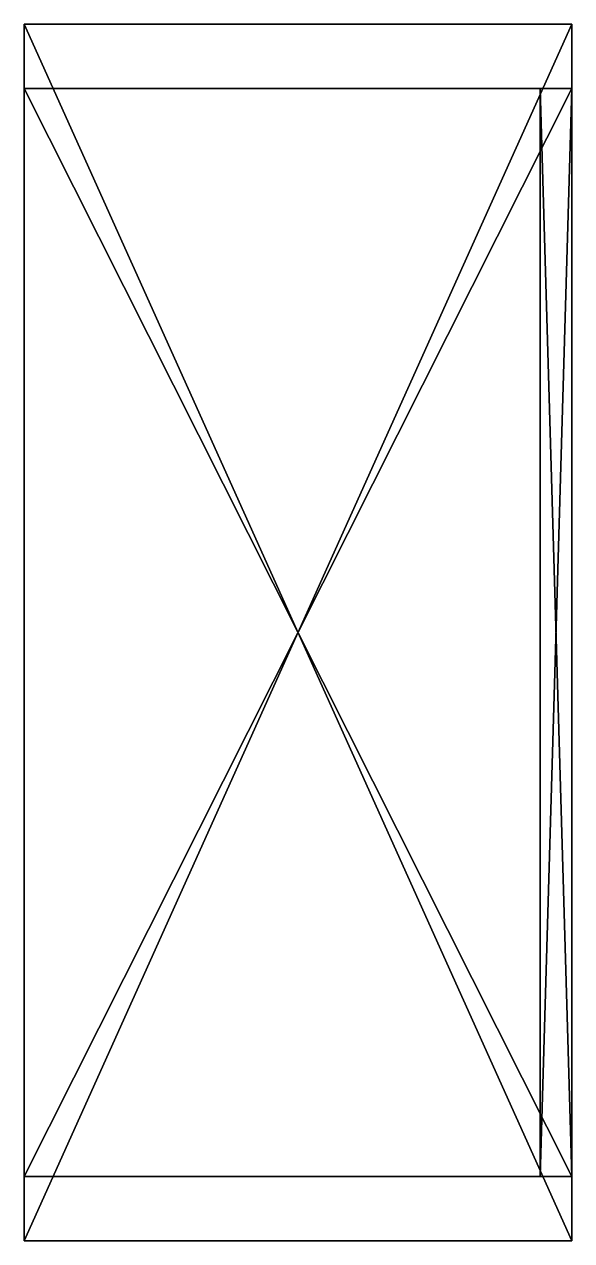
# Model space of a CAD drawing. Extents: x -0.009 to 0, y -0.01 to 0.01.
import ezdxf

# ---------------------------------------------------------------- set-up
doc = ezdxf.new("R2010")
doc.units = 0
doc.layers.get('0').update_dxf_attribs({"color": 13, "linetype": 'CONTINUOUS'})

# ---------------------------------------------------------------- blocks, each defined once
blk = doc.blocks.new('AGRUPAR_1')
for p, q in [((0, 0.02, 0.009), (0, 0, 0.009)), ((0, 0.02, 0.009), (0.001054, 0.02, 0.009)), ((0, 0.02), (0, 0)), ((0, 0.02), (0.001054, 0.02)), ((0, 0.02), (0, 0.02, 0.009)), ((0.001054, 0.018946, 0.009), (0.001054, 0.02, 0.009)), ((0.001054, 0.02, 0.009), (0.298946, 0.02, 0.009)), ((0.001054, 0.02), (0.298946, 0.02)), ((0.001054, 0.02, 0.009), (0.001054, 0.02)), ((0.298946, 0.02), (0.3, 0.02)), ((0.298946, 0.02, 0.009), (0.298946, 0.02)), ((0.298946, 0.02, 0.009), (0.3, 0.02, 0.009)), ((0.298946, 0.018946, 0.009), (0.298946, 0.02, 0.009)), ((0.3, 0.02), (0.3, 0.02, 0.009)), ((0.3, 0, 0.009), (0.3, 0.02, 0.009)), ((0.3, 0), (0.3, 0.02)), ((0.298946, 0.018946, 0.009), (0.001054, 0.018946, 0.009)), ((0.001054, 0.018946, 0.009), (0.001054, 0.001054, 0.009)), ((0.298946, 0.018946), (0.001054, 0.018946)), ((0.001054, 0.018946), (0.001054, 0.001054)), ((0.001054, 0.018946), (0.001054, 0.018946, 0.009)), ((0.298946, 0.001054, 0.009), (0.298946, 0.018946, 0.009)), ((0.298946, 0.001054), (0.298946, 0.018946)), ((0.298946, 0.018946), (0.298946, 0.018946, 0.009)), ((0.001054, 0.001054, 0.009), (0.001054, 0, 0.009)), ((0.001054, 0.001054, 0.009), (0.298946, 0.001054, 0.009)), ((0.001054, 0.001054), (0.298946, 0.001054)), ((0.001054, 0.001054), (0.001054, 0.001054, 0.009)), ((0.298946, 0.001054, 0.009), (0.298946, 0, 0.009)), ((0.298946, 0.001054), (0.298946, 0.001054, 0.009)), ((0, 0), (0.001054, 0)), ((0, 0, 0.009), (0.001054, 0, 0.009)), ((0, 0), (0, 0, 0.009)), ((0.001054, 0, 0.009), (0.001054, 0)), ((0.001054, 0), (0.298946, 0)), ((0.001054, 0, 0.009), (0.298946, 0, 0.009)), ((0.298946, 0, 0.009), (0.3, 0, 0.009)), ((0.298946, 0, 0.009), (0.298946, 0)), ((0.298946, 0), (0.3, 0)), ((0.3, 0), (0.3, 0, 0.009))]:
    blk.add_line(p, q)
mesh = blk.add_polyface()
corners = [(0.001054, 0, 0.009), (0, 0.02, 0.009), (0, 0, 0.009), (0.001054, 0.02, 0.009), (0.001054, 0.001054, 0.009), (0.001054, 0.018946, 0.009)]
mesh.append_faces([[corners[k] for k in face] for face in [(0, 1, 2), (3, 4, 5)]], dxfattribs={"vtx0": -1})
mesh.append_faces([[corners[k] for k in face] for face in [(1, 0, 3)]], dxfattribs={"vtx0": -1, "vtx1": -1})
mesh.append_faces([[corners[k] for k in face] for face in [(3, 0, 4)]], dxfattribs={"vtx0": -1, "vtx2": -1})
mesh = blk.add_polyface()
corners = [(0.298946, 0.02), (0.001054, 0.018946), (0.001054, 0.02), (0.298946, 0.018946), (0.3, 0.02), (0.298946, 0.001054), (0.298946, 0), (0.3, 0), (0, 0), (0, 0.02), (0.001054, 0), (0.001054, 0.001054)]
mesh.append_faces([[corners[k] for k in face] for face in [(6, 4, 7), (2, 8, 9)]], dxfattribs={"vtx0": -1})
mesh.append_faces([[corners[k] for k in face] for face in [(0, 1, 2), (1, 0, 3), (3, 4, 5), (8, 2, 10), (10, 5, 6)]], dxfattribs={"vtx0": -1, "vtx1": -1})
mesh.append_faces([[corners[k] for k in face] for face in [(5, 4, 6), (10, 2, 1)]], dxfattribs={"vtx0": -1, "vtx1": -1, "vtx2": -1})
mesh.append_faces([[corners[k] for k in face] for face in [(3, 0, 4), (10, 1, 11), (10, 11, 5)]], dxfattribs={"vtx0": -1, "vtx2": -1})
mesh = blk.add_polyface()
corners = [(0, 0.02, 0.009), (0, 0), (0, 0, 0.009), (0, 0.02)]
mesh.append_faces([[corners[k] for k in face] for face in [(0, 1, 2), (1, 0, 3)]], dxfattribs={"vtx0": -1})
mesh = blk.add_polyface()
corners = [(0, 0.02, 0.009), (0.001054, 0.02), (0, 0.02), (0.001054, 0.02, 0.009)]
mesh.append_faces([[corners[k] for k in face] for face in [(0, 1, 2), (1, 0, 3)]], dxfattribs={"vtx0": -1})
mesh = blk.add_polyface()
corners = [(0.298946, 0.018946, 0.009), (0.001054, 0.02, 0.009), (0.001054, 0.018946, 0.009), (0.298946, 0.02, 0.009)]
mesh.append_faces([[corners[k] for k in face] for face in [(0, 1, 2), (1, 0, 3)]], dxfattribs={"vtx0": -1})
mesh = blk.add_polyface()
corners = [(0.001054, 0.02, 0.009), (0.298946, 0.02), (0.001054, 0.02), (0.298946, 0.02, 0.009)]
mesh.append_faces([[corners[k] for k in face] for face in [(0, 1, 2), (1, 0, 3)]], dxfattribs={"vtx0": -1})
mesh = blk.add_polyface()
corners = [(0.298946, 0.02, 0.009), (0.3, 0.02), (0.298946, 0.02), (0.3, 0.02, 0.009)]
mesh.append_faces([[corners[k] for k in face] for face in [(0, 1, 2), (1, 0, 3)]], dxfattribs={"vtx0": -1})
mesh = blk.add_polyface()
corners = [(0.3, 0, 0.009), (0.298946, 0.001054, 0.009), (0.298946, 0, 0.009), (0.298946, 0.018946, 0.009), (0.298946, 0.02, 0.009), (0.3, 0.02, 0.009)]
mesh.append_faces([[corners[k] for k in face] for face in [(0, 1, 2), (4, 0, 5)]], dxfattribs={"vtx0": -1})
mesh.append_faces([[corners[k] for k in face] for face in [(1, 0, 3), (3, 0, 4)]], dxfattribs={"vtx0": -1, "vtx1": -1})
mesh = blk.add_polyface()
corners = [(0.3, 0.02), (0.3, 0, 0.009), (0.3, 0), (0.3, 0.02, 0.009)]
mesh.append_faces([[corners[k] for k in face] for face in [(0, 1, 2), (1, 0, 3)]], dxfattribs={"vtx0": -1})
mesh = blk.add_polyface()
corners = [(0.001054, 0.018946), (0.001054, 0.001054, 0.009), (0.001054, 0.001054), (0.001054, 0.018946, 0.009)]
mesh.append_faces([[corners[k] for k in face] for face in [(0, 1, 2), (1, 0, 3)]], dxfattribs={"vtx0": -1})
mesh = blk.add_polyface()
corners = [(0.298946, 0.018946), (0.001054, 0.001054), (0.001054, 0.018946), (0.298946, 0.001054)]
mesh.append_faces([[corners[k] for k in face] for face in [(0, 1, 2), (1, 0, 3)]], dxfattribs={"vtx0": -1})
mesh = blk.add_polyface()
corners = [(0.298946, 0.018946, 0.009), (0.001054, 0.018946), (0.298946, 0.018946), (0.001054, 0.018946, 0.009)]
mesh.append_faces([[corners[k] for k in face] for face in [(0, 1, 2), (1, 0, 3)]], dxfattribs={"vtx0": -1})
mesh = blk.add_polyface()
corners = [(0.298946, 0.018946, 0.009), (0.298946, 0.001054), (0.298946, 0.001054, 0.009), (0.298946, 0.018946)]
mesh.append_faces([[corners[k] for k in face] for face in [(0, 1, 2), (1, 0, 3)]], dxfattribs={"vtx0": -1})
mesh = blk.add_polyface()
corners = [(0.298946, 0, 0.009), (0.001054, 0.001054, 0.009), (0.001054, 0, 0.009), (0.298946, 0.001054, 0.009)]
mesh.append_faces([[corners[k] for k in face] for face in [(0, 1, 2), (1, 0, 3)]], dxfattribs={"vtx0": -1})
mesh = blk.add_polyface()
corners = [(0.001054, 0.001054, 0.009), (0.298946, 0.001054), (0.001054, 0.001054), (0.298946, 0.001054, 0.009)]
mesh.append_faces([[corners[k] for k in face] for face in [(0, 1, 2), (1, 0, 3)]], dxfattribs={"vtx0": -1})
mesh = blk.add_polyface()
corners = [(0.001054, 0, 0.009), (0, 0), (0.001054, 0), (0, 0, 0.009)]
mesh.append_faces([[corners[k] for k in face] for face in [(0, 1, 2), (1, 0, 3)]], dxfattribs={"vtx0": -1})
mesh = blk.add_polyface()
corners = [(0.298946, 0, 0.009), (0.001054, 0), (0.298946, 0), (0.001054, 0, 0.009)]
mesh.append_faces([[corners[k] for k in face] for face in [(0, 1, 2), (1, 0, 3)]], dxfattribs={"vtx0": -1})
mesh = blk.add_polyface()
corners = [(0.3, 0, 0.009), (0.298946, 0), (0.3, 0), (0.298946, 0, 0.009)]
mesh.append_faces([[corners[k] for k in face] for face in [(0, 1, 2), (1, 0, 3)]], dxfattribs={"vtx0": -1})

msp = doc.modelspace()

# ---------------------------------------------------------------- linework, layer by layer
for p, q in [((-0.000519, -0.008946, 0.001054), (-0.000519, 0.008946, 0.001054)), ((-0.000519, 0.008946, 0.001054), (0, 0.008946, 0.001054)), ((-0.000519, -0.008946, 0.298946), (-0.000519, 0.008946, 0.298946)), ((-0.000519, 0.008946, 0.298946), (0, 0.008946, 0.298946)), ((-0.000519, 0.008946, 0.001054), (-0.000519, 0.008946, 0.298946)), ((0, 0.008946, 0.001054), (0, -0.008946, 0.001054)), ((0, 0.008946, 0.298946), (0, -0.008946, 0.298946)), ((0, 0.008946, 0.001054), (0, 0.008946, 0.298946)), ((0, -0.008946, 0.001054), (-0.000519, -0.008946, 0.001054)), ((0, -0.008946, 0.298946), (-0.000519, -0.008946, 0.298946)), ((-0.000519, -0.008946, 0.001054), (-0.000519, -0.008946, 0.298946)), ((0, -0.008946, 0.001054), (0, -0.008946, 0.298946))]:
    msp.add_line(p, q)

# ---------------------------------------------------------------- block references
at = {"color": 18, "extrusion": (1, 0, 8.32667e-17), "rotation": 270}
msp.add_blockref('AGRUPAR_1', (-0.01, 0.3, -0.009), dxfattribs=at)

# ---------------------------------------------------------------- meshes
mesh = msp.add_polyface()
corners = [(0, 0.008946, 0.001054), (-0.000519, -0.008946, 0.001054), (-0.000519, 0.008946, 0.001054), (0, -0.008946, 0.001054)]
mesh.append_faces([[corners[k] for k in face] for face in [(0, 1, 2), (1, 0, 3)]], dxfattribs={"vtx0": -1})
mesh = msp.add_polyface()
corners = [(0, -0.008946, 0.298946), (-0.000519, 0.008946, 0.298946), (-0.000519, -0.008946, 0.298946), (0, 0.008946, 0.298946)]
mesh.append_faces([[corners[k] for k in face] for face in [(0, 1, 2), (1, 0, 3)]], dxfattribs={"vtx0": -1})
mesh = msp.add_polyface()
corners = [(-0.000519, 0.008946, 0.298946), (-0.000519, -0.008946, 0.001054), (-0.000519, -0.008946, 0.298946), (-0.000519, 0.008946, 0.001054)]
mesh.append_faces([[corners[k] for k in face] for face in [(0, 1, 2), (1, 0, 3)]], dxfattribs={"vtx0": -1})
mesh = msp.add_polyface()
corners = [(-0.000519, 0.008946, 0.001054), (0, 0.008946, 0.298946), (0, 0.008946, 0.001054), (-0.000519, 0.008946, 0.298946)]
mesh.append_faces([[corners[k] for k in face] for face in [(0, 1, 2), (1, 0, 3)]], dxfattribs={"vtx0": -1})
mesh = msp.add_polyface()
corners = [(0, 0.008946, 0.001054), (0, -0.008946, 0.298946), (0, -0.008946, 0.001054), (0, 0.008946, 0.298946)]
mesh.append_faces([[corners[k] for k in face] for face in [(0, 1, 2), (1, 0, 3)]], dxfattribs={"vtx0": -1})
mesh = msp.add_polyface()
corners = [(0, -0.008946, 0.298946), (-0.000519, -0.008946, 0.001054), (0, -0.008946, 0.001054), (-0.000519, -0.008946, 0.298946)]
mesh.append_faces([[corners[k] for k in face] for face in [(0, 1, 2), (1, 0, 3)]], dxfattribs={"vtx0": -1})

doc.saveas('drawing.dxf')
